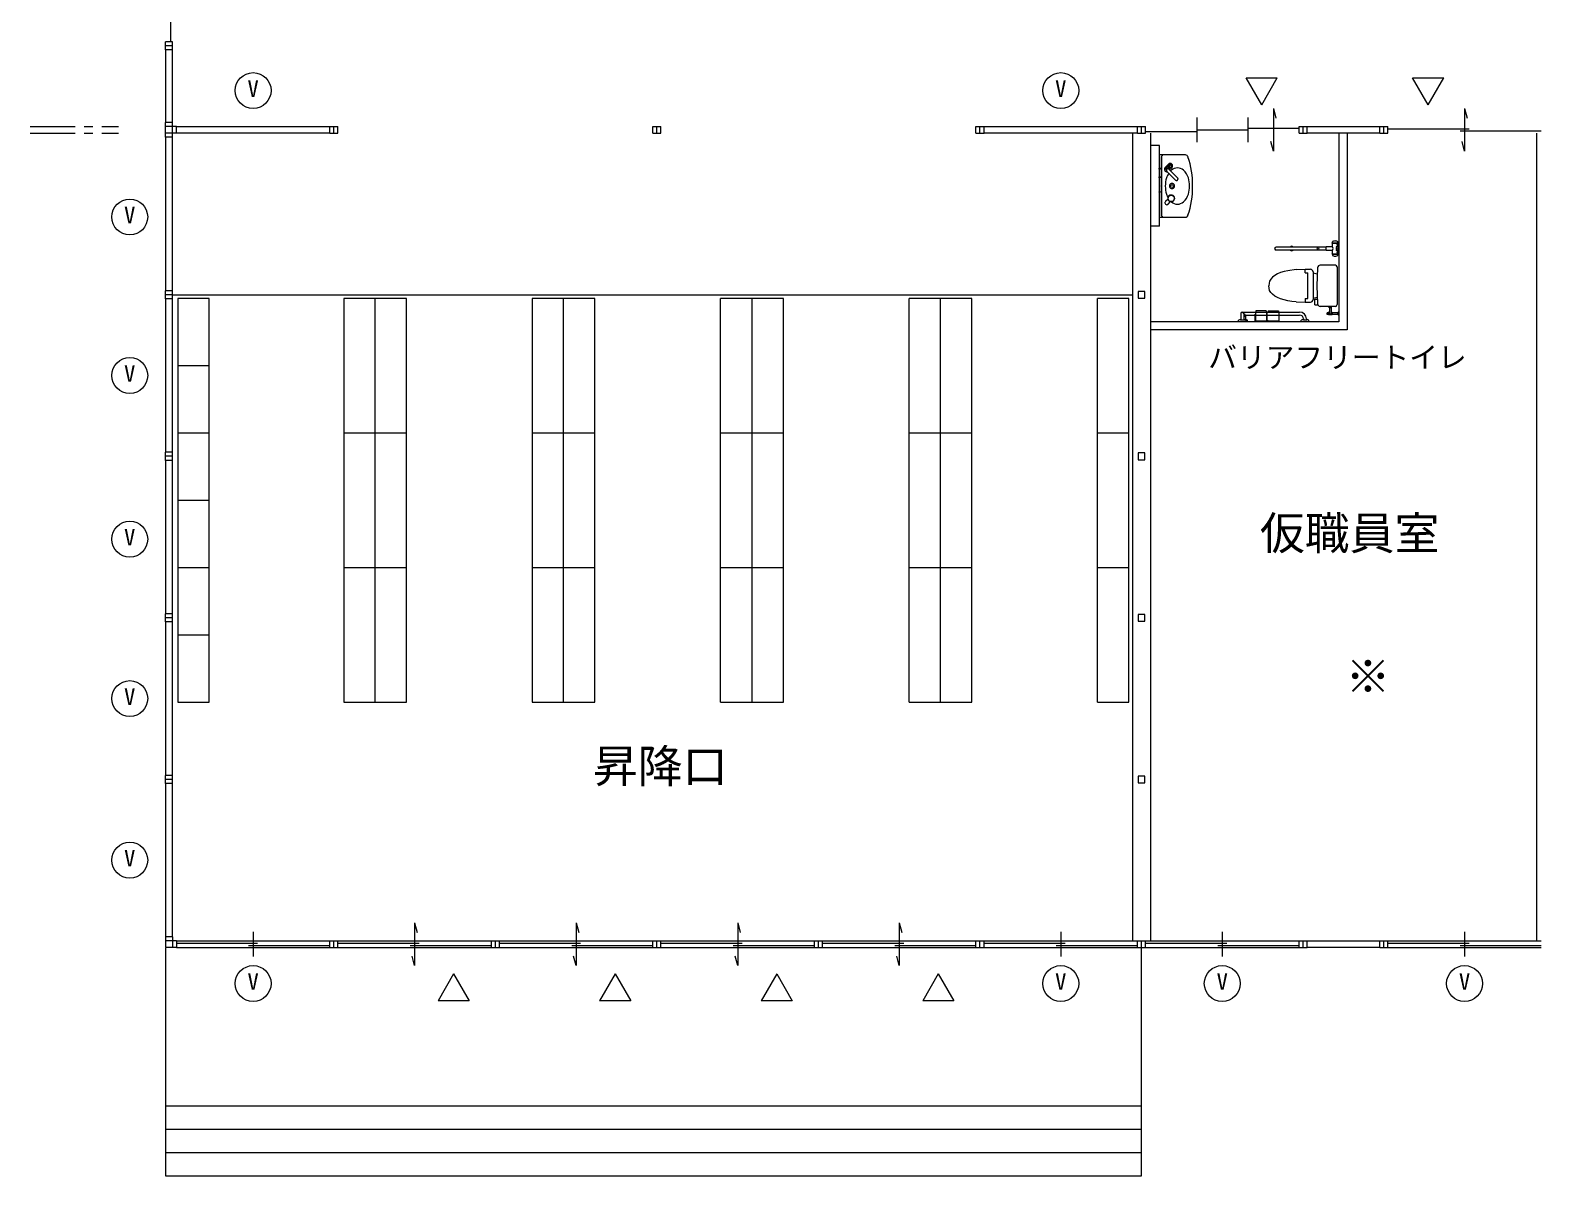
# Model space of a CAD drawing. Units: millimetres at full size, sheet at 1:100. Extents: x -84100 to 167013, y -59450 to 59350.
# Drawn here: x -62738 to -45926, y -39696 to -26930 of the extents above; entities that cross this region are included whole.
import ezdxf
from ezdxf.enums import TextEntityAlignment as Align

# ---------------------------------------------------------------- set-up
doc = ezdxf.new("R2010")
doc.units = ezdxf.units.MM
doc.header["$LTSCALE"] = 100
doc.linetypes.add('CHAIN1', pattern=[8, 5, -1, 1, -1])
for name, color, linetype, lineweight in [('0-2_間仕切り', 5, 'Continuous', 9), ('0-3_建具', 5, 'Continuous', 9), ('0-4_通り芯', 3, 'Continuous', 9), ('0-5_通芯符号', 3, 'CHAIN1', 9), ('0-7_作図線', 7, 'Continuous', 9), ('0-C_部屋種別', 7, 'Continuous', 9), ('0-E_屋根', 2, 'Continuous', 9), ('3-1', 5, 'Continuous', 9), ('3-3', 4, 'Continuous', 9)]:
    doc.layers.add(name, color=color, linetype=linetype, lineweight=lineweight)
doc.layers.add('1-E', color=7, linetype='Continuous')
doc.layers.add('2-A', color=7, linetype='Continuous')
doc.styles.add('ＭＳ ゴシック', font='')
doc.styles.get('ＭＳ ゴシック').set_extended_font_data('MS Gothic')

msp = doc.modelspace()

# ---------------------------------------------------------------- linework, layer by layer
at = {"layer": '0-2_間仕切り'}
for p, q in [((-61172.3, -26488.3), (-61172.3, -27058.3)), ((-49738.5, -27903.3), (-49738.5, -28178.3)), ((-49168.5, -27903.3), (-49168.5, -28178.3)), ((-48883.5, -27803.3), (-48883.5, -28278.3)), ((-48883.5, -27803.3), (-48855.1, -27909.5)), ((-46753.5, -27803.3), (-46725.1, -27909.5)), ((-46753.5, -27803.3), (-46753.5, -28278.3)), ((-50308.5, -28059.6), (-49738.5, -28059.6)), ((-49738.5, -28040.8), (-49168.5, -28040.8)), ((-49168.5, -28022.1), (-48598.5, -28022.1)), ((-47608.5, -28028.3), (-46703.5, -28028.3)), ((-46803.5, -28053.3), (-45898.5, -28053.3)), ((-48883.5, -28278.3), (-48912, -28172.2)), ((-46753.5, -28278.3), (-46782, -28172.2)), ((-60253.5, -36978.3), (-60253.5, -37253.3)), ((-58453.5, -36878.3), (-58425.1, -36984.5)), ((-58453.5, -36878.3), (-58453.5, -37353.3)), ((-56653.5, -36878.3), (-56625.1, -36984.5)), ((-56653.5, -36878.3), (-56653.5, -37353.3)), ((-54853.5, -36878.3), (-54825.1, -36984.5)), ((-54853.5, -36878.3), (-54853.5, -37353.3)), ((-53053.5, -36878.3), (-53025.1, -36984.5)), ((-53053.5, -36878.3), (-53053.5, -37353.3)), ((-51253.5, -36978.3), (-51253.5, -37253.3)), ((-49453.5, -36978.3), (-49453.5, -37253.3)), ((-46753.5, -36978.3), (-46753.5, -37253.3)), ((-61108.5, -37078.3), (-59398.5, -37078.3)), ((-61108.5, -37103.3), (-60203.5, -37103.3)), ((-61108.5, -37153.3), (-59398.5, -37153.3)), ((-60303.5, -37128.3), (-59398.5, -37128.3)), ((-59308.5, -37078.3), (-57598.5, -37078.3)), ((-59308.5, -37103.3), (-58403.5, -37103.3)), ((-59308.5, -37153.3), (-57598.5, -37153.3)), ((-58503.5, -37128.3), (-57598.5, -37128.3)), ((-57508.5, -37078.3), (-55798.5, -37078.3)), ((-57508.5, -37103.3), (-56603.5, -37103.3)), ((-57508.5, -37153.3), (-55798.5, -37153.3)), ((-56703.5, -37128.3), (-55798.5, -37128.3)), ((-55708.5, -37078.3), (-53998.5, -37078.3)), ((-55708.5, -37103.3), (-54803.5, -37103.3)), ((-55708.5, -37153.3), (-53998.5, -37153.3)), ((-54903.5, -37128.3), (-53998.5, -37128.3)), ((-53908.5, -37078.3), (-52198.5, -37078.3)), ((-53908.5, -37103.3), (-53003.5, -37103.3)), ((-53908.5, -37153.3), (-52198.5, -37153.3)), ((-53103.5, -37128.3), (-52198.5, -37128.3)), ((-52108.5, -37078.3), (-50398.5, -37078.3)), ((-52108.5, -37103.3), (-51203.5, -37103.3)), ((-52108.5, -37153.3), (-50398.5, -37153.3)), ((-51303.5, -37128.3), (-50398.5, -37128.3)), ((-50308.5, -37078.3), (-48598.5, -37078.3)), ((-50308.5, -37103.3), (-49403.5, -37103.3)), ((-50308.5, -37153.3), (-48598.5, -37153.3)), ((-49503.5, -37128.3), (-48598.5, -37128.3)), ((-47608.5, -37078.3), (-45898.5, -37078.3)), ((-47608.5, -37103.3), (-46703.5, -37103.3)), ((-47608.5, -37153.3), (-45898.5, -37153.3)), ((-46803.5, -37128.3), (-45898.5, -37128.3)), ((-58453.5, -37353.3), (-58482, -37247.2)), ((-56653.5, -37353.3), (-56682, -37247.2)), ((-54853.5, -37353.3), (-54882, -37247.2)), ((-53053.5, -37353.3), (-53082, -37247.2))]:
    msp.add_line(p, q, dxfattribs=at)
at = {"layer": '0-3_建具', "color": 7}
for p, q in [((-50153.5, -28214.3), (-50253.5, -28214.3)), ((-50153.5, -29114.3), (-50153.5, -28214.3)), ((-50153.5, -29114.3), (-50253.5, -29114.3))]:
    msp.add_line(p, q, dxfattribs=at)
at = {"layer": '0-3_建具', "color": 4}
for p, q in [((-50153.5, -29013.3), (-50153.5, -28320.3)), ((-49864, -28320.3), (-50153.5, -28320.3)), ((-50130.5, -28997.3), (-50130.5, -28336.3)), ((-50126.5, -28999.1), (-50126.5, -28334.7)), ((-50163.5, -28471.8), (-50143.5, -28471.8)), ((-50163.5, -28566.8), (-50143.5, -28566.8)), ((-50153.5, -28461.8), (-50153.5, -28481.8)), ((-50153.5, -28556.8), (-50153.5, -28576.8)), ((-50089.3, -28458.6), (-50053.5, -28422.8)), ((-50074.4, -28449.4), (-50050.7, -28425.7)), ((-50069, -28504.7), (-50072.8, -28500.5)), ((-50066.8, -28506.9), (-50069, -28504.7)), ((-49976.6, -28600.3), (-50066.8, -28506.9)), ((-50046.7, -28482.4), (-50050.9, -28478.5)), ((-50040.9, -28488), (-50046.7, -28482.4)), ((-50041.2, -28482.6), (-50017.5, -28458.9)), ((-50040.9, -28488), (-50014.6, -28461.7)), ((-49951.1, -28574.8), (-50040.9, -28488)), ((-50160.6, -28724.7), (-50146.4, -28738.9)), ((-50160.6, -28738.9), (-50146.4, -28724.7)), ((-50085.5, -28839.8), (-50090.7, -28844.8)), ((-50058.3, -28813.6), (-50085.5, -28839.8)), ((-50062.5, -28872.9), (-50057.5, -28867.8)), ((-50057.5, -28867.8), (-50031.3, -28840.6)), ((-50022.4, -28841.8), (-50020.4, -28843.7)), ((-50153.5, -29013.3), (-49864, -29013.3)), ((-48391.5, -29578.3), (-48401.5, -29778.3)), ((-48193.5, -29548.3), (-48361.5, -29548.3)), ((-48173.5, -29568.3), (-48173.5, -29988.3)), ((-48931.5, -29748.3), (-48933.5, -29778.3)), ((-48631.5, -29598.3), (-48723.5, -29610.3)), ((-48631.5, -29598.3), (-48531.5, -29594.3)), ((-48531.5, -29594.3), (-48471.5, -29594.3)), ((-48531.5, -29634.3), (-48531.5, -29594.3)), ((-48531.5, -29634.3), (-48501.5, -29634.3)), ((-48501.5, -29920.3), (-48501.5, -29634.3)), ((-48441.5, -29624.3), (-48441.5, -29930.3)), ((-48395.5, -29648.3), (-48441.5, -29638.3)), ((-48931.5, -29806.3), (-48933.5, -29778.3)), ((-48531.5, -29920.3), (-48501.5, -29920.3)), ((-48531.5, -29920.3), (-48531.5, -29960.3)), ((-48395.5, -29908.3), (-48441.5, -29918.3)), ((-48401.5, -29778.3), (-48391.5, -29978.3)), ((-48723.5, -29944.3), (-48765.5, -29936.3)), ((-48677.5, -29952.3), (-48723.5, -29944.3)), ((-48631.5, -29958.3), (-48677.5, -29952.3)), ((-48631.5, -29958.3), (-48531.5, -29960.3)), ((-48531.5, -29960.3), (-48471.5, -29960.3)), ((-48421.5, -29928.3), (-48395.5, -29928.3)), ((-48421.5, -29992.3), (-48421.5, -29928.3)), ((-48421.5, -29992.3), (-48391.5, -29992.3)), ((-48193.5, -30008.3), (-48361.5, -30008.3)), ((-48283.5, -30098.3), (-48283.5, -30078.3)), ((-48269.5, -30078.3), (-48283.5, -30078.3)), ((-48269.5, -30102.3), (-48269.5, -30072.3)), ((-48257.5, -30072.3), (-48269.5, -30072.3)), ((-48261.5, -30022.3), (-48261.5, -30008.3)), ((-48235.5, -30022.3), (-48261.5, -30022.3)), ((-48257.5, -30022.3), (-48257.5, -30088.3)), ((-48241.5, -30022.3), (-48241.5, -30088.3)), ((-48241.5, -30072.3), (-48229.5, -30072.3)), ((-48235.5, -30022.3), (-48235.5, -30008.3)), ((-48229.5, -30072.3), (-48229.5, -30102.3)), ((-48167.5, -30078.3), (-48229.5, -30078.3)), ((-48169.5, -30082.3), (-48169.5, -30092.3)), ((-48269.5, -30098.3), (-48283.5, -30098.3)), ((-48229.5, -30102.3), (-48269.5, -30102.3)), ((-48167.5, -30098.3), (-48229.5, -30098.3))]:
    msp.add_line(p, q, dxfattribs=at)
at = {"layer": '0-3_建具'}
for p, q in [((-48296.5, -29346.3), (-48853.5, -29346.3)), ((-48296.5, -29380.3), (-48853.5, -29380.3)), ((-48296.5, -29381.6), (-48296.5, -29345.1)), ((-48226.8, -29343.1), (-48294.5, -29343.1)), ((-48226.8, -29383.6), (-48294.5, -29383.6)), ((-48229.5, -29303.1), (-48161.5, -29303.1)), ((-48226.8, -29343.1), (-48226.8, -29303.8)), ((-48226.8, -29422.8), (-48226.8, -29383.6)), ((-48226.5, -29299.1), (-48226.3, -29288.9)), ((-48158.5, -29342.3), (-48181.5, -29342.3)), ((-48158.5, -29384.3), (-48181.5, -29384.3)), ((-48174.7, -29356.1), (-48180.8, -29356.1)), ((-48174.7, -29370.6), (-48180.8, -29370.6)), ((-48169.3, -29311.1), (-48170.9, -29311.1)), ((-48169.3, -29325.6), (-48170.9, -29325.6)), ((-48169.3, -29401.1), (-48170.9, -29401.1)), ((-48169.3, -29415.6), (-48170.9, -29415.6)), ((-48168.3, -29309.8), (-48168.9, -29310.8)), ((-48168.9, -29325.8), (-48168.3, -29326.8)), ((-48168.3, -29399.8), (-48168.9, -29400.8)), ((-48168.9, -29415.8), (-48168.3, -29416.8)), ((-48161.2, -29309.8), (-48168.3, -29309.8)), ((-48161.2, -29326.8), (-48168.3, -29326.8)), ((-48161.2, -29399.8), (-48168.3, -29399.8)), ((-48161.2, -29416.8), (-48168.3, -29416.8)), ((-48166.5, -29299.1), (-48166.8, -29288.9)), ((-48166.3, -29309.8), (-48166.3, -29303.8)), ((-48166.3, -29342.3), (-48166.3, -29326.8)), ((-48166.3, -29399.8), (-48166.3, -29384.3)), ((-48166.3, -29422.8), (-48166.3, -29416.8)), ((-48161.2, -29309.8), (-48161, -29310.1)), ((-48161, -29326.6), (-48161.2, -29326.8)), ((-48161.2, -29399.8), (-48161, -29400.1)), ((-48161, -29416.6), (-48161.2, -29416.8)), ((-48161, -29327.5), (-48161, -29309.1)), ((-48158.5, -29309.1), (-48161, -29309.1)), ((-48158.5, -29327.5), (-48161, -29327.5)), ((-48161, -29417.5), (-48161, -29399.1)), ((-48158.5, -29399.1), (-48161, -29399.1)), ((-48158.5, -29417.5), (-48161, -29417.5)), ((-48158.5, -29427.6), (-48158.5, -29299.1)), ((-48158.5, -29299.1), (-48153.5, -29299.1)), ((-48229.5, -29423.6), (-48161.5, -29423.6)), ((-48229.5, -29427.6), (-48229.5, -29423.6)), ((-48229.5, -29427.6), (-48161.5, -29427.6)), ((-48226.5, -29427.6), (-48226.3, -29437.7)), ((-48166.5, -29427.6), (-48166.8, -29437.7)), ((-48158.5, -29427.6), (-48153.5, -29427.6)), ((-49248.5, -30088.3), (-49248.5, -30156.3)), ((-49231.5, -30071.3), (-48591.5, -30071.3)), ((-49214.5, -30088.3), (-49214.5, -30156.3)), ((-49083.9, -30076.4), (-49083.9, -30172.4)), ((-49083.8, -30075.9), (-49083.8, -30075.8)), ((-49082, -30074), (-49081.9, -30074)), ((-49080.6, -30073.6), (-49080.5, -30073.6)), ((-49079.5, -30056.3), (-49079.5, -30073.5)), ((-48964.5, -30056.3), (-49079.5, -30056.3)), ((-49079.4, -30073.5), (-48960.4, -30073.5)), ((-48964.5, -30056.3), (-48964.5, -30073.5)), ((-48960.4, -30073.5), (-48960.2, -30073.5)), ((-48955.9, -30165.9), (-48955.9, -30076.4)), ((-48952.2, -30165.9), (-48952.2, -30076.4)), ((-48947.7, -30073.5), (-48947.8, -30073.5)), ((-48828.7, -30073.5), (-48947.7, -30073.5)), ((-48943.5, -30056.3), (-48828.5, -30056.3)), ((-48943.5, -30056.3), (-48943.5, -30073.5)), ((-48828.5, -30056.3), (-48828.5, -30073.5)), ((-48827.4, -30073.6), (-48827.6, -30073.6)), ((-48826, -30074), (-48826.1, -30074)), ((-48824.2, -30075.9), (-48824.3, -30075.8)), ((-48824.2, -30076.4), (-48824.2, -30172.4)), ((-49274.3, -30178.3), (-49274.3, -30162.8)), ((-49250, -30156.3), (-49195.1, -30156.3)), ((-49214.5, -30117.8), (-49196.5, -30117.8)), ((-49204.6, -30095.4), (-49200.3, -30095.4)), ((-49196.6, -30102), (-49196.6, -30117.8)), ((-49196.6, -30105.3), (-48591.5, -30105.3)), ((-49196.5, -30117.8), (-49196.5, -30156.3)), ((-49188.8, -30178.3), (-49188.8, -30162.8)), ((-49170.8, -30178.3), (-49170.8, -30162.8)), ((-49086.5, -30174.8), (-49086.5, -30095.1)), ((-49086.5, -30095.1), (-49085, -30095.1)), ((-49086.5, -30175.1), (-49086.5, -30175)), ((-49086.5, -30175.5), (-49086.5, -30175.4)), ((-49085, -30174.8), (-49085, -30095.1)), ((-49085, -30166.4), (-49083.9, -30166.4)), ((-48963.8, -30172.4), (-49085, -30172.4)), ((-49085, -30175.1), (-49085, -30175)), ((-48825, -30176.8), (-49083, -30176.8)), ((-48964.9, -30172.4), (-48964.9, -30165.9)), ((-48964.9, -30165.9), (-48955.9, -30165.9)), ((-48963.8, -30175.4), (-48963.8, -30165.9)), ((-48962.8, -30174.4), (-48963.8, -30174.4)), ((-48962.8, -30175.4), (-48962.8, -30165.9)), ((-48962.8, -30166.2), (-48945.3, -30166.2)), ((-48961, -30172.7), (-48962.8, -30172.7)), ((-48962.8, -30175.4), (-48961, -30175.4)), ((-48945.3, -30176.4), (-48962.8, -30176.4)), ((-48961, -30167.3), (-48961, -30176.3)), ((-48961, -30167.3), (-48947, -30167.3)), ((-48947, -30176.3), (-48961, -30176.3)), ((-48960, -30176.8), (-48960, -30176.4)), ((-48958, -30176.6), (-48958, -30176.8)), ((-48955.9, -30102.1), (-48952.2, -30102.1)), ((-48955.9, -30119.2), (-48952.2, -30119.2)), ((-48952.2, -30165.9), (-48943.2, -30165.9)), ((-48950, -30176.8), (-48950, -30176.6)), ((-48948, -30176.4), (-48948, -30176.8)), ((-48947, -30176.3), (-48947, -30167.3)), ((-48945.3, -30172.7), (-48947, -30172.7)), ((-48947, -30175.4), (-48945.3, -30175.4)), ((-48945.3, -30165.9), (-48945.3, -30175.4)), ((-48945.3, -30174.4), (-48944.3, -30174.4)), ((-48944.3, -30165.9), (-48944.3, -30175.4)), ((-48823, -30172.4), (-48944.3, -30172.4)), ((-48943.2, -30172.4), (-48943.2, -30165.9)), ((-48824.2, -30166.4), (-48823, -30166.4)), ((-48823, -30095.1), (-48823, -30174.8)), ((-48823, -30095.1), (-48821.5, -30095.1)), ((-48821.6, -30175.4), (-48821.6, -30175.5)), ((-48821.5, -30095.1), (-48821.5, -30174.8)), ((-48821.5, -30175), (-48821.5, -30175.1)), ((-48574.3, -30178.3), (-48574.3, -30162.8)), ((-48550, -30156.3), (-48513.1, -30156.3)), ((-48548.5, -30148.3), (-48548.5, -30156.3)), ((-48514.5, -30148.3), (-48514.5, -30156.3)), ((-48488.8, -30178.3), (-48488.8, -30162.8))]:
    msp.add_line(p, q, dxfattribs=at)
for points in [[(-48229.5, -29303.1), (-48229.5, -29299.1), (-48161.5, -29299.1)], [(-48959.8, -30073.6), (-48959.6, -30073.6), (-48959.5, -30073.6)], [(-48948.3, -30073.6), (-48948.4, -30073.6), (-48948.5, -30073.6)]]:
    msp.add_lwpolyline(points, dxfattribs=at)
at = {"layer": '0-3_建具', "color": 4}
for points in [[(-48723.5, -29610.3), (-48765.5, -29620.3), (-48803.5, -29630.3), (-48839.5, -29646.3), (-48869.5, -29662.3), (-48893.5, -29682.3), (-48911.5, -29704.3), (-48925.5, -29726.3), (-48931.5, -29748.3)], [(-48765.5, -29936.3), (-48803.5, -29924.3), (-48839.5, -29910.3), (-48869.5, -29892.3), (-48893.5, -29872.3), (-48911.5, -29852.3), (-48925.5, -29830.3), (-48931.5, -29806.3)]]:
    msp.add_lwpolyline(points, dxfattribs=at)
for centre, radius in [((-50034.1, -28442.3), 20), ((-50029.5, -28446.9), 11.5), ((-50153.5, -28666.8), 2), ((-50013.5, -28666.8), 16.2), ((-50022, -28804.3), 36.2)]:
    msp.add_circle(centre, radius, dxfattribs=at)
at = {"layer": '0-3_建具'}
msp.add_circle((-48386.5, -29363.3), 10, dxfattribs=at)
at = {"layer": '0-3_建具', "color": 4}
for centre, radius, start, end in [((-50120.5, -28336.3), 10, 90, 180), ((-49864, -28350.3), 30, 18.13255, 89.99998), ((-50830.5, -28666.8), 1047, 0, 18.13255), ((-50071.6, -28479.8), 27.5, 141.42642, 279.88423), ((-50071.6, -28479.8), 25, 155.52763, 275.91992), ((-50072, -28479.4), 24.5, 114.00276, 155.99722), ((-50061.5, -28488.5), 40.8, 132.93788, 140.68065), ((-49773.5, -28666.8), 315, 163.46852, 179.99998), ((-50079.3, -28472.1), 6.95, 126.25137, 193.74861), ((-50079.3, -28472.1), 6.95, 193.74861, 249.99998), ((-50079.3, -28472.1), 6.95, 250, 126.25137), ((-50071.6, -28479.8), 25, 354.08006, 114.47235), ((-50061.7, -28489.7), 15.5, 166.22211, 224.03484), ((-50061, -28490.4), 16.3, 105.50978, 164.49019), ((-49893.3, -28631.2), 190, 145.66527, 163.46852), ((-50073, -28450.8), 2, 135, 272.84904), ((-50071.6, -28479.8), 27, 357.15094, 92.84903), ((-50061.7, -28489.7), 15.5, 45.96515, 103.77788), ((-50034.1, -28442.3), 27.5, 315, 135), ((-50034.1, -28442.3), 23.5, 315, 135), ((-50042.6, -28481.2), 2, 177.15094, 314.99998), ((-49893.3, -28631.2), 190, 131.95316, 135.84305), ((-49953.5, -28564.3), 100, 90, 131.95316), ((-49953.5, -28564.3), 100, 48.04683, 89.99998), ((-49971.4, -28589.5), 25, 16.74544, 35.95926), ((-50013.7, -28631.2), 190, 16.53146, 48.04683), ((-50133.5, -28666.8), 315, 0, 16.53146), ((-49773.5, -28666.8), 315, 180, 196.53146), ((-50013.5, -28666.8), 29.2, 147.12997, 179.99998), ((-50013.5, -28666.8), 29.2, 180, 212.87001), ((-50013.5, -28666.8), 29.2, 212.87001, 147.12996), ((-49961.9, -28580), 25, 234.04073, 253.25455), ((-49964.2, -28589.2), 15.5, 251.49783, 255.03256), ((-49963.5, -28587.2), 17.7, 254.82552, 257.9281), ((-49963.9, -28588.6), 16.2, 258.01511, 261.40738), ((-49963.8, -28588.1), 16.7, 261.38452, 264.68686), ((-49963.8, -28588.2), 16.6, 264.69328, 268.00639), ((-49963.8, -28588.1), 16.8, 268.005, 271.30196), ((-49963.8, -28588), 16.8, 271.30261, 274.59053), ((-49963.8, -28587.9), 16.9, 274.59062, 277.86778), ((-49963.8, -28587.8), 17, 277.868, 281.13518), ((-49963.8, -28587.8), 17.1, 281.13533, 284.39282), ((-49963.8, -28587.7), 17.1, 284.39299, 287.64137), ((-49963.9, -28587.6), 17.2, 287.64151, 290.88142), ((-49963.9, -28587.6), 17.3, 290.88155, 294.11374), ((-49963.9, -28587.5), 17.3, 294.11385, 297.33916), ((-49963.9, -28587.5), 17.4, 297.33925, 300.55859), ((-49963.9, -28587.4), 17.4, 300.55869, 303.77306), ((-49964, -28587.4), 17.4, 303.77315, 306.9836), ((-49964, -28587.4), 17.5, 306.98367, 310.19128), ((-49964, -28587.4), 17.5, 310.19136, 313.39726), ((-49964, -28587.4), 17.5, 313.39732, 316.60265), ((-49964, -28587.4), 17.5, 316.60272, 319.80862), ((-49964, -28587.4), 17.5, 319.8087, 323.01631), ((-49964, -28587.4), 17.4, 323.01639, 326.22684), ((-49963.9, -28587.4), 17.4, 326.22691, 329.44128), ((-49963.9, -28587.4), 17.4, 329.44139, 332.66074), ((-49963.9, -28587.5), 17.3, 332.66083, 335.88614), ((-49963.8, -28587.5), 17.3, 335.88625, 339.11844), ((-49963.7, -28587.5), 17.2, 339.11856, 342.35847), ((-49962.1, -28587.2), 15.5, 14.96741, 18.50214), ((-49963.7, -28587.5), 17.1, 342.35861, 345.60699), ((-49964.2, -28587.8), 17.7, 12.07187, 15.17445), ((-49963.6, -28587.5), 17.1, 345.60715, 348.86464), ((-49962.8, -28587.5), 16.2, 8.59261, 11.98488), ((-49963.5, -28587.6), 17, 348.86481, 352.13199), ((-49963.2, -28587.6), 16.7, 5.31311, 8.61545), ((-49963.5, -28587.6), 16.9, 352.1322, 355.40936), ((-49963.2, -28587.6), 16.6, 1.99359, 5.3067), ((-49963.3, -28587.6), 16.8, 358.69801, 1.99496), ((-49963.4, -28587.6), 16.8, 355.40945, 358.69737), ((-50830.5, -28666.8), 1047, 341.86743, 359.99998), ((-50133.5, -28666.8), 315, 343.46852, 359.99998), ((-50083.7, -28852), 10, 133.95399, 195.30359), ((-50064.4, -28846.7), 30, 195.30505, 254.69466), ((-49893.3, -28702.4), 190, 196.53146, 209.56213), ((-50069.7, -28866), 10, 254.69391, 316.04433), ((-50022, -28804.3), 37.5, 134.99673, 194.4026), ((-50022, -28804.3), 37.5, 194.4026, 255.59834), ((-50022, -28804.3), 37.5, 255.59836, 134.99672), ((-49953.5, -28769.3), 100, 228.04683, 269.99998), ((-49953.5, -28769.3), 100, 270, 311.95316), ((-50013.7, -28702.4), 190, 311.95316, 343.46852), ((-50120.5, -28997.3), 10, 180, 270), ((-49864, -28983.3), 30, 270, 341.86743), ((-48361.5, -29578.3), 30, 90, 180), ((-48193.5, -29568.3), 20, 0, 90), ((-48471.5, -29624.3), 30, 0, 90), ((-48471.5, -29930.3), 30, 270, 0), ((-48361.5, -29978.3), 30, 180, 270), ((-48249.5, -30088.3), 8, 180, 0), ((-48193.5, -29988.3), 20, 270, 0), ((-48153.5, -30082.3), 14, 90, 180), ((-48153.5, -30092.3), 14, 180, 270)]:
    msp.add_arc(centre, radius, start, end, dxfattribs=at)
at = {"layer": '0-3_建具'}
for centre, radius, start, end in [((-48853.5, -29363.3), 17, 90, 270), ((-48680.5, -29363.3), 25, 42.84363, 137.15636), ((-48680.5, -29363.3), 25, 222.84363, 317.15636), ((-48294.5, -29345.1), 2, 90, 180), ((-48294.5, -29381.6), 2, 180, 270), ((-48249.2, -29363.3), 30.2, 317.97754, 42.0224), ((-48223.3, -29289), 3, 117.97226, 178.49998), ((-48196.5, -29339.4), 60, 99.62823, 117.97226), ((-48196.4, -29324.1), 45, 77.29095, 102.70903), ((-48196.5, -29339.4), 60, 62.02771, 80.37173), ((-48181.5, -29344.3), 2, 90, 180), ((-48182.5, -29344.4), 1, 180, 235.5826), ((-48182.5, -29382.3), 1, 124.41739, 179.99998), ((-48181.5, -29382.3), 2, 180, 270), ((-48195.5, -29363.3), 22, 304.41739, 55.5826), ((-48200.5, -29363.3), 21, 339.80365, 20.19629), ((-48169, -29318.3), 7.5, 104.83508, 255.16486), ((-48169, -29408.3), 7.5, 104.83508, 255.16486), ((-48169.3, -29310.6), 0.5, 270, 329.99998), ((-48169.3, -29326.1), 0.5, 30, 90), ((-48169.3, -29400.6), 0.5, 270, 329.99998), ((-48169.3, -29416.1), 0.5, 30, 90), ((-48169.8, -29289), 3, 1.49998, 62.02771), ((-48161.5, -29307.1), 8, 67.97566, 89.99998), ((-48161.5, -29306.1), 3, 0, 90), ((-48161.5, -29420.6), 3, 270, 0), ((-48223.3, -29437.6), 3, 181.49998, 242.02771), ((-48196.5, -29387.3), 60, 242.02771, 260.37173), ((-48196.4, -29402.6), 45, 257.29095, 282.70903), ((-48196.5, -29387.3), 60, 279.62823, 297.97226), ((-48169.8, -29437.6), 3, 297.97226, 358.49998), ((-48161.5, -29419.6), 8, 270, 292.02429), ((-49231.5, -30088.3), 17, 0, 180), ((-48591.5, -30148.3), 77, 0, 90), ((-49272.3, -30162.8), 2, 105.79478, 179.99998), ((-49232, -30305.2), 150, 96.89009, 105.79475), ((-49240.8, -30060.1), 50, 301.6944, 314.06068), ((-49231.1, -30305.2), 150, 74.20518, 83.10985), ((-49204.6, -30097.4), 2, 90, 134.06068), ((-49200.3, -30097.4), 2, 31.73753, 89.99998), ((-49211.3, -30104.3), 15, 13.29381, 31.73753), ((-49201.6, -30102), 5, 0, 13.29381), ((-49213.1, -30305.2), 150, 74.20518, 83.10985), ((-49190.8, -30162.8), 2, 0, 74.20518), ((-49172.8, -30162.8), 2, 0, 74.20518), ((-48962.8, -30175.4), 1, 180, 270), ((-48945.3, -30175.4), 1, 270, 0), ((-48591.5, -30148.3), 43, 0, 90), ((-48572.3, -30162.8), 2, 105.79478, 179.99998), ((-48532, -30305.2), 150, 96.89009, 105.79475), ((-48531.1, -30305.2), 150, 74.20518, 83.10985), ((-48490.8, -30162.8), 2, 0, 74.20518)]:
    msp.add_arc(centre, radius, start, end, dxfattribs=at)
at = {"layer": '0-4_通り芯'}
for p, q in [((-61228.5, -27148.3), (-61228.5, -27958.3)), ((-61153.5, -27958.3), (-61153.5, -27148.3)), ((-61108.5, -28003.3), (-59398.5, -28003.3)), ((-52108.5, -28003.3), (-50398.5, -28003.3)), ((-48508.5, -28003.3), (-47698.5, -28003.3)), ((-61228.5, -28123.3), (-61228.5, -29833.3)), ((-61153.5, -29833.3), (-61153.5, -28123.3)), ((-59398.5, -28078.3), (-61108.5, -28078.3)), ((-50398.5, -28078.3), (-52108.5, -28078.3)), ((-50453.5, -28078.3), (-50453.5, -37078.3)), ((-50253.5, -28078.3), (-50253.5, -37078.3)), ((-47698.5, -28078.3), (-48508.5, -28078.3)), ((-48153.5, -28078.3), (-48153.5, -30178.3)), ((-48063.5, -28078.3), (-48063.5, -30268.3)), ((-45953.5, -28078.3), (-45953.5, -37078.3)), ((-61228.5, -29923.3), (-61228.5, -31633.3)), ((-61153.5, -31633.3), (-61153.5, -29923.3)), ((-48153.5, -30178.3), (-50253.5, -30178.3)), ((-48063.5, -30268.3), (-50253.5, -30268.3)), ((-61228.5, -31723.3), (-61228.5, -33433.3)), ((-61153.5, -33433.3), (-61153.5, -31723.3)), ((-61228.5, -33523.3), (-61228.5, -35233.3)), ((-61153.5, -35233.3), (-61153.5, -33523.3)), ((-61228.5, -35323.3), (-61228.5, -37033.3)), ((-61153.5, -37033.3), (-61153.5, -35323.3)), ((-48508.5, -37078.3), (-47698.5, -37078.3)), ((-47698.5, -37153.3), (-48508.5, -37153.3))]:
    msp.add_line(p, q, dxfattribs=at)
at = {"layer": '0-5_通芯符号'}
for p, q in [((-62737.9, -28003.3), (-61753.7, -28003.3)), ((-62737.9, -28078.3), (-61753.7, -28078.3))]:
    msp.add_line(p, q, dxfattribs=at)
at = {"layer": '0-7_作図線'}
for p, q in [((-61153.5, -27058.3), (-61228.5, -27058.3)), ((-61228.5, -27148.3), (-61228.5, -27058.3)), ((-61153.5, -27148.3), (-61153.5, -27058.3)), ((-61153.5, -27103.3), (-61228.5, -27103.3)), ((-61153.5, -27148.3), (-61228.5, -27148.3)), ((-61228.5, -28123.3), (-61228.5, -27958.3)), ((-61108.5, -28003.3), (-61228.5, -28003.3)), ((-61108.5, -28078.3), (-61108.5, -28003.3)), ((-59398.5, -28078.3), (-59398.5, -28003.3)), ((-59398.5, -28003.3), (-59308.5, -28003.3)), ((-59353.5, -28078.3), (-59353.5, -28003.3)), ((-59308.5, -28078.3), (-59308.5, -28003.3)), ((-55798.5, -28003.3), (-55708.5, -28003.3)), ((-55798.5, -28078.3), (-55798.5, -28003.3)), ((-55753.5, -28078.3), (-55753.5, -28003.3)), ((-55708.5, -28078.3), (-55708.5, -28003.3)), ((-52198.5, -28003.3), (-52108.5, -28003.3)), ((-52198.5, -28078.3), (-52198.5, -28003.3)), ((-52153.5, -28078.3), (-52153.5, -28003.3)), ((-52108.5, -28078.3), (-52108.5, -28003.3)), ((-50398.5, -28003.3), (-50308.5, -28003.3)), ((-50398.5, -28078.3), (-50398.5, -28003.3)), ((-50353.5, -28078.3), (-50353.5, -28003.3)), ((-50308.5, -28078.3), (-50308.5, -28003.3)), ((-48598.5, -28003.3), (-48508.5, -28003.3)), ((-48598.5, -28078.3), (-48598.5, -28003.3)), ((-48553.5, -28078.3), (-48553.5, -28003.3)), ((-48508.5, -28078.3), (-48508.5, -28003.3)), ((-47698.5, -28003.3), (-47608.5, -28003.3)), ((-47698.5, -28078.3), (-47698.5, -28003.3)), ((-47653.5, -28078.3), (-47653.5, -28003.3)), ((-47608.5, -28078.3), (-47608.5, -28003.3)), ((-61108.5, -28078.3), (-61228.5, -28078.3)), ((-61153.5, -28123.3), (-61228.5, -28123.3)), ((-59398.5, -28078.3), (-59308.5, -28078.3)), ((-55798.5, -28078.3), (-55708.5, -28078.3)), ((-52198.5, -28078.3), (-52108.5, -28078.3)), ((-50398.5, -28078.3), (-50308.5, -28078.3)), ((-48598.5, -28078.3), (-48508.5, -28078.3)), ((-47698.5, -28078.3), (-47608.5, -28078.3)), ((-61153.5, -29833.3), (-61228.5, -29833.3)), ((-61228.5, -29923.3), (-61228.5, -29833.3)), ((-61153.5, -29878.3), (-61228.5, -29878.3)), ((-61153.5, -29923.3), (-61228.5, -29923.3)), ((-61153.5, -29923.3), (-61153.5, -29833.3)), ((-61153.5, -31633.3), (-61228.5, -31633.3)), ((-61228.5, -31723.3), (-61228.5, -31633.3)), ((-61153.5, -31678.3), (-61228.5, -31678.3)), ((-61153.5, -31723.3), (-61228.5, -31723.3)), ((-61153.5, -31723.3), (-61153.5, -31633.3)), ((-61153.5, -33433.3), (-61228.5, -33433.3)), ((-61228.5, -33523.3), (-61228.5, -33433.3)), ((-61153.5, -33523.3), (-61153.5, -33433.3)), ((-61153.5, -33478.3), (-61228.5, -33478.3)), ((-61153.5, -33523.3), (-61228.5, -33523.3)), ((-61228.5, -35323.3), (-61228.5, -35233.3)), ((-61153.5, -35233.3), (-61228.5, -35233.3)), ((-61153.5, -35278.3), (-61228.5, -35278.3)), ((-61153.5, -35323.3), (-61153.5, -35233.3)), ((-61153.5, -35323.3), (-61228.5, -35323.3)), ((-61228.5, -37033.3), (-61228.5, -37153.3)), ((-61153.5, -37033.3), (-61228.5, -37033.3)), ((-61108.5, -37078.3), (-61228.5, -37078.3)), ((-61153.5, -37033.3), (-61153.5, -37153.3)), ((-59398.5, -37078.3), (-59308.5, -37078.3)), ((-59398.5, -37153.3), (-59398.5, -37078.3)), ((-59398.5, -37153.3), (-59308.5, -37153.3)), ((-59353.5, -37153.3), (-59353.5, -37078.3)), ((-59308.5, -37153.3), (-59308.5, -37078.3)), ((-57598.5, -37153.3), (-57598.5, -37078.3)), ((-57598.5, -37078.3), (-57508.5, -37078.3)), ((-57598.5, -37153.3), (-57508.5, -37153.3)), ((-57553.5, -37153.3), (-57553.5, -37078.3)), ((-57508.5, -37153.3), (-57508.5, -37078.3)), ((-55798.5, -37153.3), (-55798.5, -37078.3)), ((-55798.5, -37078.3), (-55708.5, -37078.3)), ((-55798.5, -37153.3), (-55708.5, -37153.3)), ((-55753.5, -37153.3), (-55753.5, -37078.3)), ((-55708.5, -37153.3), (-55708.5, -37078.3)), ((-53998.5, -37153.3), (-53998.5, -37078.3)), ((-53998.5, -37078.3), (-53908.5, -37078.3)), ((-53998.5, -37153.3), (-53908.5, -37153.3)), ((-53953.5, -37153.3), (-53953.5, -37078.3)), ((-53908.5, -37153.3), (-53908.5, -37078.3)), ((-52198.5, -37153.3), (-52198.5, -37078.3)), ((-52198.5, -37078.3), (-52108.5, -37078.3)), ((-52198.5, -37153.3), (-52108.5, -37153.3)), ((-52153.5, -37153.3), (-52153.5, -37078.3)), ((-52108.5, -37153.3), (-52108.5, -37078.3)), ((-50398.5, -37153.3), (-50398.5, -37078.3)), ((-50398.5, -37078.3), (-50308.5, -37078.3)), ((-50398.5, -37153.3), (-50308.5, -37153.3)), ((-50353.5, -37153.3), (-50353.5, -37078.3)), ((-50308.5, -37153.3), (-50308.5, -37078.3)), ((-48598.5, -37153.3), (-48598.5, -37078.3)), ((-48598.5, -37078.3), (-48508.5, -37078.3)), ((-48598.5, -37153.3), (-48508.5, -37153.3)), ((-48553.5, -37153.3), (-48553.5, -37078.3)), ((-48508.5, -37153.3), (-48508.5, -37078.3)), ((-47698.5, -37153.3), (-47698.5, -37078.3)), ((-47698.5, -37078.3), (-47608.5, -37078.3)), ((-47698.5, -37153.3), (-47608.5, -37153.3)), ((-47653.5, -37153.3), (-47653.5, -37078.3)), ((-47608.5, -37153.3), (-47608.5, -37078.3))]:
    msp.add_line(p, q, dxfattribs=at)
for points in [[(-61153.5, -28123.3), (-61153.5, -27958.3), (-61228.5, -27958.3)], [(-61108.5, -37078.3), (-61108.5, -37153.3), (-61228.5, -37153.3)]]:
    msp.add_lwpolyline(points, dxfattribs=at)
for points in [[(-50391, -29915.8), (-50316, -29915.8), (-50316, -29840.8), (-50391, -29840.8)], [(-50391, -31715.8), (-50316, -31715.8), (-50316, -31640.8), (-50391, -31640.8)], [(-50391, -33515.8), (-50316, -33515.8), (-50316, -33440.8), (-50391, -33440.8)], [(-50391, -35315.8), (-50316, -35315.8), (-50316, -35240.8), (-50391, -35240.8)]]:
    msp.add_lwpolyline(points, close=True, dxfattribs=at)
at = {"layer": '0-C_部屋種別'}
for p, q in [((-61153.5, -29878.3), (-50453.5, -29878.3)), ((-61228.5, -37158.6), (-61228.5, -39695.8)), ((-61228.5, -38915.8), (-50353.5, -38915.8)), ((-61228.5, -39175.8), (-50353.5, -39175.8)), ((-61228.5, -39435.8), (-50353.5, -39435.8))]:
    msp.add_line(p, q, dxfattribs=at)
msp.add_lwpolyline([(-61228.5, -39695.8), (-50353.5, -39695.8), (-50353.5, -37153.3)], dxfattribs=at)
at = {"layer": '0-E_屋根'}
for p, q in [((-58894.1, -34419.6), (-58894.1, -29919.6)), ((-58544.1, -34419.6), (-58544.1, -29919.6)), ((-56794.1, -34419.6), (-56794.1, -29919.6)), ((-56444.1, -34419.6), (-56444.1, -29919.6)), ((-55044.1, -34419.6), (-55044.1, -29919.6)), ((-54344.1, -29919.6), (-55044.1, -29919.6)), ((-54694.1, -34419.6), (-54694.1, -29919.6)), ((-52244.1, -29919.6), (-52944.1, -29919.6)), ((-52944.1, -34419.6), (-52944.1, -29919.6)), ((-52594.1, -34419.6), (-52594.1, -29919.6)), ((-52244.1, -34419.6), (-52244.1, -29919.6)), ((-50844.1, -34419.6), (-50844.1, -29919.6)), ((-50494.1, -29919.6), (-50844.1, -29919.6)), ((-50494.1, -34419.6), (-50494.1, -29919.6)), ((-60742.5, -30669.6), (-61092.5, -30669.6)), ((-60742.5, -31419.6), (-61092.5, -31419.6)), ((-58544.1, -31419.6), (-59244.1, -31419.6)), ((-56444.1, -31419.6), (-57144.1, -31419.6)), ((-54344.1, -31419.6), (-55044.1, -31419.6)), ((-52244.1, -31419.6), (-52944.1, -31419.6)), ((-50494.1, -31419.6), (-50844.1, -31419.6)), ((-60742.5, -32169.6), (-61092.5, -32169.6)), ((-60742.5, -32919.6), (-61092.5, -32919.6)), ((-58544.1, -32919.6), (-59244.1, -32919.6)), ((-56444.1, -32919.6), (-57144.1, -32919.6)), ((-54344.1, -32919.6), (-55044.1, -32919.6)), ((-52244.1, -32919.6), (-52944.1, -32919.6)), ((-50494.1, -32919.6), (-50844.1, -32919.6)), ((-60742.5, -33669.6), (-61092.5, -33669.6)), ((-61092.5, -34419.6), (-60742.5, -34419.6)), ((-59244.1, -34419.6), (-58544.1, -34419.6)), ((-57144.1, -34419.6), (-56444.1, -34419.6)), ((-52944.1, -34419.6), (-52244.1, -34419.6)), ((-50844.1, -34419.6), (-50494.1, -34419.6))]:
    msp.add_line(p, q, dxfattribs=at)
for points in [[(-60742.5, -34419.6), (-60742.5, -29919.6), (-61092.5, -29919.6), (-61092.5, -34419.6)], [(-58544.1, -29919.6), (-59244.1, -29919.6), (-59244.1, -34419.6)], [(-56444.1, -29919.6), (-57144.1, -29919.6), (-57144.1, -34419.6)], [(-55044.1, -34419.6), (-54344.1, -34419.6), (-54344.1, -29919.6)]]:
    msp.add_lwpolyline(points, dxfattribs=at)
at = {"layer": '3-1'}
for p, q in [((-49186.6, -27461), (-48840.2, -27461)), ((-49013.4, -27761), (-49186.6, -27461)), ((-49013.4, -27761), (-48840.2, -27461)), ((-47159.2, -27761), (-47332.4, -27461)), ((-47332.4, -27461), (-46986, -27461)), ((-47159.2, -27761), (-46986, -27461)), ((-58018.9, -37445.9), (-58192.1, -37745.9)), ((-58018.9, -37445.9), (-57845.7, -37745.9)), ((-56218.9, -37445.9), (-56392.1, -37745.9)), ((-56218.9, -37445.9), (-56045.7, -37745.9)), ((-54418.9, -37445.9), (-54592.1, -37745.9)), ((-54418.9, -37445.9), (-54245.7, -37745.9)), ((-52618.9, -37445.9), (-52792.1, -37745.9)), ((-52618.9, -37445.9), (-52445.7, -37745.9)), ((-57845.7, -37745.9), (-58192.1, -37745.9)), ((-56045.7, -37745.9), (-56392.1, -37745.9)), ((-54245.7, -37745.9), (-54592.1, -37745.9)), ((-52445.7, -37745.9), (-52792.1, -37745.9))]:
    msp.add_line(p, q, dxfattribs=at)
at = {"layer": '3-3'}
for centre in [(-60253.5, -27603.3), (-51253.5, -27603.3), (-61628.5, -29011.6), (-61628.5, -30778.3), (-61628.5, -32601.8), (-61628.5, -34378.3), (-61628.5, -36178.3), (-60253.5, -37553.3), (-51253.5, -37553.3), (-49453.5, -37553.3), (-46753.5, -37553.3)]:
    msp.add_circle(centre, 200, dxfattribs=at)

# ---------------------------------------------------------------- texts
at = {"layer": '1-E', "color": 3, "style": 'ＭＳ ゴシック'}
msp.add_text('バリアフリートイレ', height=234.6, dxfattribs=at).set_placement((-49610.2, -30763.2), align=Align.BOTTOM_LEFT)
at = {"layer": '1-E', "style": 'ＭＳ ゴシック'}
for s, p in [('仮職員室', (-49034.2, -32828.3)), ('昇降口', (-56466.2, -35423.9))]:
    msp.add_text(s, height=366.6, dxfattribs=at).set_placement(p, align=Align.BOTTOM_LEFT)
at = {"layer": '2-A', "style": 'ＭＳ ゴシック'}
msp.add_text('※', height=366.6, dxfattribs=at).set_placement((-48080.5, -34424.5), align=Align.BOTTOM_LEFT)
at = {"layer": '3-3', "style": 'ＭＳ ゴシック'}
for p in [(-60316, -27728.3), (-51316, -27728.3), (-61691, -29136.6), (-61691, -30903.3), (-61691, -32726.8), (-61691, -34503.3), (-61691, -36303.3), (-60316, -37678.3), (-51316, -37678.3), (-49516, -37678.3), (-46816, -37678.3)]:
    msp.add_text('V', height=183.3, dxfattribs=at).set_placement(p, align=Align.BOTTOM_LEFT)

doc.saveas('drawing.dxf')
